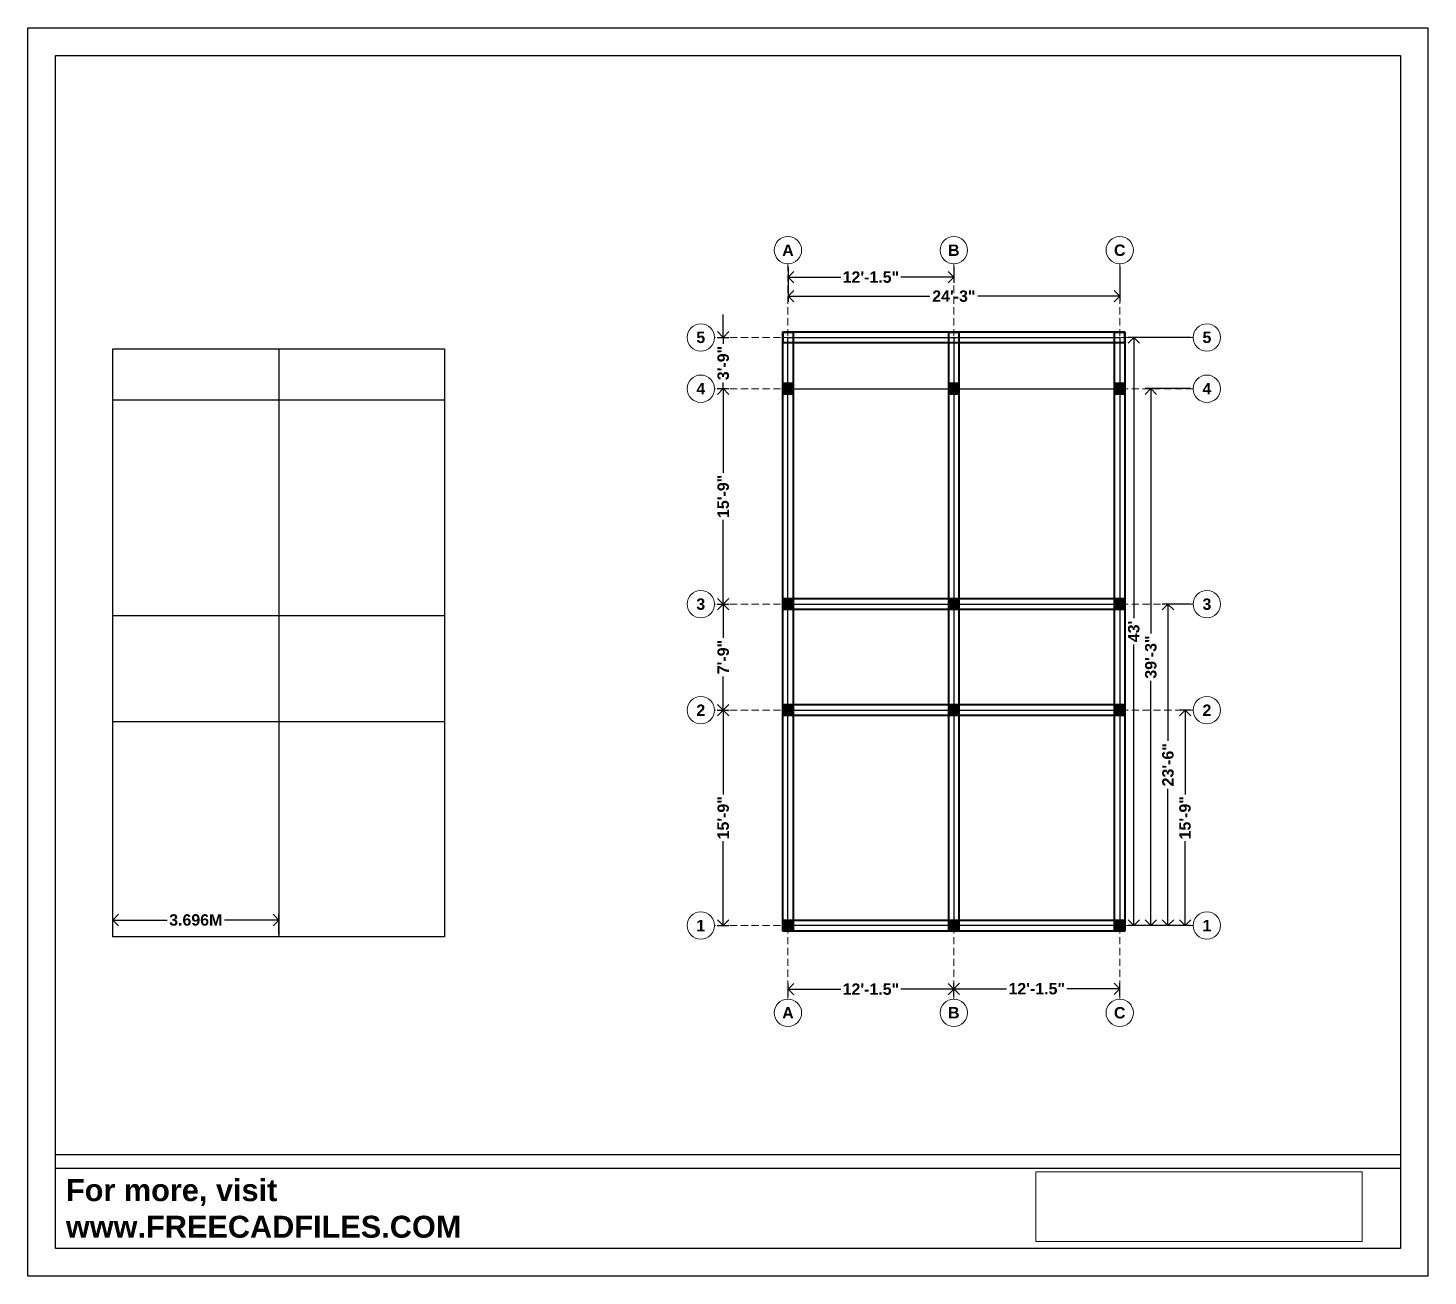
# Model space of a CAD drawing. Header units: inches. Extents: x 1457 to 6508, y 1058 to 4458.
# Drawn here: x 1457 to 2685, y 1059 to 2154 of the extents above; entities that cross this region are included whole.
import ezdxf
from ezdxf.enums import TextEntityAlignment as Align

# ---------------------------------------------------------------- set-up
doc = ezdxf.new("R2010")
doc.units = ezdxf.units.IN
doc.linetypes.add('HIDDEN', pattern=[9.525, 6.35, -3.175])
for name, color, linetype, lineweight in [('1.COLUMN', 1, 'Continuous', 40), ('1.DIMENSION(C)', 7, 'Continuous', 9), ('1.GRID', 7, 'HIDDEN', 13), ('2.BEAM', 6, 'Continuous', 40), ('DOOR', 3, 'Continuous', 18), ('frame', 10, 'Continuous', 30)]:
    doc.layers.add(name, color=color, linetype=linetype, lineweight=lineweight)
doc.layers.add('logo', color=7, linetype='Continuous')
doc.layers.add('STAAD PRO CENTER LINE', color=1, linetype='Continuous')
doc.styles.get("Standard").update_dxf_attribs({"font": 'arialbd.ttf'})
doc.dimstyles.new('IN METERS', dxfattribs={"dimscale": 4, "dimtxt": 2.5, "dimasz": 2.5, "dimexe": 1.25, "dimexo": 0.625, "dimtad": 0, "dimdec": 3, "dimlfac": 0.0254, "dimdsep": 46, "dimtxsty": 'Standard', "dimblk": 'OPEN90', "dimcen": 2.5, "dimclrd": 1, "dimadec": 0, "dimazin": 0, "dimtfac": 1, "dimtdec": 3, "dimtmove": 0, "dimatfit": 3, "dimfxl": 0, "dimarcsym": 0})
doc.dimstyles.new('ISO-25', dxfattribs={"dimscale": 4, "dimtxt": 2.5, "dimasz": 2.5, "dimexe": 1.25, "dimexo": 0.625, "dimtad": 0, "dimlunit": 3, "dimtxsty": 'Standard', "dimblk": 'OPEN90', "dimcen": 2.5, "dimclrd": 1, "dimadec": 0, "dimazin": 0, "dimtfac": 1, "dimtmove": 0, "dimatfit": 3, "dimfxl": 0, "dimarcsym": 0})
picture_1 = doc.add_image_def('image1.png', size_in_pixel=(1600, 341))

# ---------------------------------------------------------------- blocks, each defined once
blk = doc.blocks.new('_Open90')
at = {"color": 0, "linetype": 'ByBlock', "lineweight": -2}
for p, q in [((0, 0), (-1, 0)), ((-0.5, 0.5), (0, 0)), ((0, 0), (-0.5, -0.5))]:
    blk.add_line(p, q, dxfattribs=at)
blk = doc.blocks.new('*D240')
at = {"layer": 'Defpoints', "color": 0}
for p in [(1676.9, 1371.3), (1531.4, 1356.6), (1676.9, 1356.6)]:
    blk.add_point(p, dxfattribs=at)
at = {"layer": 'DOOR', "color": 0, "lineweight": -2}
for p, q in [((1531.4, 1359.1), (1531.4, 1376.3)), ((1676.9, 1359.1), (1676.9, 1376.3))]:
    blk.add_line(p, q, dxfattribs=at)
at = {"layer": 'DOOR', "color": 1, "lineweight": -2}
for p, q in [((1541.4, 1371.3), (1579.1, 1371.3)), ((1666.9, 1371.3), (1629.2, 1371.3))]:
    blk.add_line(p, q, dxfattribs=at)
at = {"layer": 'DOOR', "color": 1, "lineweight": -2, "xscale": 10, "yscale": 10, "zscale": 10, "rotation": 180}
blk.add_blockref('_Open90', (1531.4, 1371.3), dxfattribs=at)
at = {"layer": 'DOOR', "color": 1, "lineweight": -2, "xscale": 10, "yscale": 10, "zscale": 10}
blk.add_blockref('_Open90', (1676.9, 1371.3), dxfattribs=at)
at = {"layer": 'DOOR', "color": 0, "insert": (1604.1, 1371.3), "char_height": 10, "attachment_point": 5}
blk.add_mtext('3.696M', dxfattribs=at)
blk = doc.blocks.new('*D258')
at = {"layer": '1.DIMENSION(C)', "color": 0, "lineweight": -2}
for p, q in [((2123.6, 1304.5), (2123.6, 1315.6)), ((2269.1, 1304.5), (2269.1, 1315.6))]:
    blk.add_line(p, q, dxfattribs=at)
at = {"layer": '1.DIMENSION(C)', "color": 1, "lineweight": -2}
for p, q in [((2133.6, 1310.6), (2169.9, 1310.6)), ((2259.1, 1310.6), (2222.7, 1310.6))]:
    blk.add_line(p, q, dxfattribs=at)
at = {"layer": 'Defpoints', "color": 0}
for p in [(2123.6, 1302), (2269.1, 1310.6), (2269.1, 1302)]:
    blk.add_point(p, dxfattribs=at)
at = {"layer": '1.DIMENSION(C)', "color": 1, "lineweight": -2, "xscale": 10, "yscale": 10, "zscale": 10, "rotation": 180}
blk.add_blockref('_Open90', (2123.6, 1310.6), dxfattribs=at)
at = {"layer": '1.DIMENSION(C)', "color": 1, "lineweight": -2, "xscale": 10, "yscale": 10, "zscale": 10}
blk.add_blockref('_Open90', (2269.1, 1310.6), dxfattribs=at)
at = {"layer": '1.DIMENSION(C)', "color": 0, "insert": (2196.3, 1310.6), "char_height": 10, "attachment_point": 5}
blk.add_mtext('12\'-1.5"', dxfattribs=at)
blk = doc.blocks.new('*D259')
at = {"layer": '1.DIMENSION(C)', "color": 0, "lineweight": -2}
for p, q in [((2269.1, 1304.5), (2269.1, 1316)), ((2414.6, 1304.5), (2414.6, 1316))]:
    blk.add_line(p, q, dxfattribs=at)
at = {"layer": '1.DIMENSION(C)', "color": 1, "lineweight": -2}
for p, q in [((2279.1, 1311), (2315.4, 1311)), ((2404.6, 1311), (2368.2, 1311))]:
    blk.add_line(p, q, dxfattribs=at)
at = {"layer": 'Defpoints', "color": 0}
for p in [(2269.1, 1302), (2414.6, 1311), (2414.6, 1302)]:
    blk.add_point(p, dxfattribs=at)
at = {"layer": '1.DIMENSION(C)', "color": 1, "lineweight": -2, "xscale": 10, "yscale": 10, "zscale": 10, "rotation": 180}
blk.add_blockref('_Open90', (2269.1, 1311), dxfattribs=at)
at = {"layer": '1.DIMENSION(C)', "color": 1, "lineweight": -2, "xscale": 10, "yscale": 10, "zscale": 10}
blk.add_blockref('_Open90', (2414.6, 1311), dxfattribs=at)
at = {"layer": '1.DIMENSION(C)', "color": 0, "insert": (2341.8, 1311), "char_height": 10, "attachment_point": 5}
blk.add_mtext('12\'-1.5"', dxfattribs=at)
blk = doc.blocks.new('*D260')
at = {"layer": '1.DIMENSION(C)', "color": 0, "lineweight": -2}
for p, q in [((2061.6, 1555.5), (2071.8, 1555.5)), ((2061.6, 1366.5), (2071.8, 1366.5))]:
    blk.add_line(p, q, dxfattribs=at)
at = {"layer": '1.DIMENSION(C)', "color": 1, "lineweight": -2}
for p, q in [((2066.8, 1545.5), (2066.8, 1481.5)), ((2066.8, 1376.5), (2066.8, 1440.4))]:
    blk.add_line(p, q, dxfattribs=at)
at = {"layer": 'Defpoints', "color": 0}
for p in [(2059.1, 1555.5), (2066.8, 1555.5), (2059.1, 1366.5)]:
    blk.add_point(p, dxfattribs=at)
at = {"layer": '1.DIMENSION(C)', "color": 1, "lineweight": -2, "xscale": 10, "yscale": 10, "zscale": 10}
for p, rotation in [((2066.8, 1555.5), 90), ((2066.8, 1366.5), 270)]:
    blk.add_blockref('_Open90', p, dxfattribs=dict(at, rotation=rotation))
at = {"layer": '1.DIMENSION(C)', "color": 0, "insert": (2066.8, 1461), "char_height": 10, "attachment_point": 5, "rotation": 90}
blk.add_mtext('15\'-9"', dxfattribs=at)
blk = doc.blocks.new('*D261')
at = {"layer": '1.DIMENSION(C)', "color": 0, "lineweight": -2}
for p, q in [((2061.6, 1648.5), (2071.8, 1648.5)), ((2061.6, 1555.5), (2071.8, 1555.5))]:
    blk.add_line(p, q, dxfattribs=at)
at = {"layer": '1.DIMENSION(C)', "color": 1, "lineweight": -2}
for p, q in [((2066.8, 1638.5), (2066.8, 1618.9)), ((2066.8, 1565.5), (2066.8, 1585))]:
    blk.add_line(p, q, dxfattribs=at)
at = {"layer": 'Defpoints', "color": 0}
for p in [(2059.1, 1648.5), (2066.8, 1648.5), (2059.1, 1555.5)]:
    blk.add_point(p, dxfattribs=at)
at = {"layer": '1.DIMENSION(C)', "color": 1, "lineweight": -2, "xscale": 10, "yscale": 10, "zscale": 10}
for p, rotation in [((2066.8, 1648.5), 90), ((2066.8, 1555.5), 270)]:
    blk.add_blockref('_Open90', p, dxfattribs=dict(at, rotation=rotation))
at = {"layer": '1.DIMENSION(C)', "color": 0, "insert": (2066.8, 1602), "char_height": 10, "attachment_point": 5, "rotation": 90}
blk.add_mtext('7\'-9"', dxfattribs=at)
blk = doc.blocks.new('*D262')
at = {"layer": '1.DIMENSION(C)', "color": 0, "lineweight": -2}
for p, q in [((2061.6, 1837.5), (2071.8, 1837.5)), ((2061.6, 1648.5), (2071.8, 1648.5))]:
    blk.add_line(p, q, dxfattribs=at)
at = {"layer": '1.DIMENSION(C)', "color": 1, "lineweight": -2}
for p, q in [((2066.8, 1827.5), (2066.8, 1763.5)), ((2066.8, 1658.5), (2066.8, 1722.4))]:
    blk.add_line(p, q, dxfattribs=at)
at = {"layer": 'Defpoints', "color": 0}
for p in [(2059.1, 1837.5), (2066.8, 1837.5), (2059.1, 1648.5)]:
    blk.add_point(p, dxfattribs=at)
at = {"layer": '1.DIMENSION(C)', "color": 1, "lineweight": -2, "xscale": 10, "yscale": 10, "zscale": 10}
for p, rotation in [((2066.8, 1837.5), 90), ((2066.8, 1648.5), 270)]:
    blk.add_blockref('_Open90', p, dxfattribs=dict(at, rotation=rotation))
at = {"layer": '1.DIMENSION(C)', "color": 0, "insert": (2066.8, 1743), "char_height": 10, "attachment_point": 5, "rotation": 90}
blk.add_mtext('15\'-9"', dxfattribs=at)
blk = doc.blocks.new('*D263')
at = {"layer": '1.DIMENSION(C)', "color": 1, "lineweight": -2}
for p, q in [((2066.8, 1892.5), (2066.8, 1902.5)), ((2066.8, 1882.5), (2066.8, 1876.9)), ((2066.8, 1837.5), (2066.8, 1843)), ((2066.8, 1827.5), (2066.8, 1817.5))]:
    blk.add_line(p, q, dxfattribs=at)
at = {"layer": '1.DIMENSION(C)', "color": 0, "lineweight": -2}
for p, q in [((2061.6, 1882.5), (2071.8, 1882.5)), ((2061.6, 1837.5), (2071.8, 1837.5))]:
    blk.add_line(p, q, dxfattribs=at)
at = {"layer": 'Defpoints', "color": 0}
for p in [(2059.1, 1882.5), (2066.8, 1882.5), (2059.1, 1837.5)]:
    blk.add_point(p, dxfattribs=at)
at = {"layer": '1.DIMENSION(C)', "color": 1, "lineweight": -2, "xscale": 10, "yscale": 10, "zscale": 10}
for p, rotation in [((2066.8, 1882.5), 270), ((2066.8, 1837.5), 90)]:
    blk.add_blockref('_Open90', p, dxfattribs=dict(at, rotation=rotation))
at = {"layer": '1.DIMENSION(C)', "color": 0, "insert": (2066.8, 1860), "char_height": 10, "attachment_point": 5, "rotation": 90}
blk.add_mtext('3\'-9"', dxfattribs=at)
blk = doc.blocks.new('*D264')
at = {"layer": '1.DIMENSION(C)', "color": 0, "lineweight": -2}
for p, q in [((2476.6, 1555.5), (2466.9, 1555.5)), ((2476.6, 1366.5), (2466.9, 1366.5))]:
    blk.add_line(p, q, dxfattribs=at)
at = {"layer": '1.DIMENSION(C)', "color": 1, "lineweight": -2}
for p, q in [((2471.9, 1545.5), (2471.9, 1481.5)), ((2471.9, 1376.5), (2471.9, 1440.4))]:
    blk.add_line(p, q, dxfattribs=at)
at = {"layer": 'Defpoints', "color": 0}
for p in [(2471.9, 1555.5), (2479.1, 1555.5), (2479.1, 1366.5)]:
    blk.add_point(p, dxfattribs=at)
at = {"layer": '1.DIMENSION(C)', "color": 1, "lineweight": -2, "xscale": 10, "yscale": 10, "zscale": 10}
for p, rotation in [((2471.9, 1555.5), 90), ((2471.9, 1366.5), 270)]:
    blk.add_blockref('_Open90', p, dxfattribs=dict(at, rotation=rotation))
at = {"layer": '1.DIMENSION(C)', "color": 0, "insert": (2471.9, 1461), "char_height": 10, "attachment_point": 5, "rotation": 90}
blk.add_mtext('15\'-9"', dxfattribs=at)
blk = doc.blocks.new('*D265')
at = {"layer": '1.DIMENSION(C)', "color": 0, "lineweight": -2}
for p, q in [((2476.6, 1648.5), (2451.9, 1648.5)), ((2476.6, 1366.5), (2451.9, 1366.5))]:
    blk.add_line(p, q, dxfattribs=at)
at = {"layer": '1.DIMENSION(C)', "color": 1, "lineweight": -2}
for p, q in [((2456.9, 1638.5), (2456.9, 1528.4)), ((2456.9, 1376.5), (2456.9, 1486.5))]:
    blk.add_line(p, q, dxfattribs=at)
at = {"layer": 'Defpoints', "color": 0}
for p in [(2456.9, 1648.5), (2479.1, 1648.5), (2479.1, 1366.5)]:
    blk.add_point(p, dxfattribs=at)
at = {"layer": '1.DIMENSION(C)', "color": 1, "lineweight": -2, "xscale": 10, "yscale": 10, "zscale": 10}
for p, rotation in [((2456.9, 1648.5), 90), ((2456.9, 1366.5), 270)]:
    blk.add_blockref('_Open90', p, dxfattribs=dict(at, rotation=rotation))
at = {"layer": '1.DIMENSION(C)', "color": 0, "insert": (2456.9, 1507.5), "char_height": 10, "attachment_point": 5, "rotation": 90}
blk.add_mtext('23\'-6"', dxfattribs=at)
blk = doc.blocks.new('*D266')
at = {"layer": '1.DIMENSION(C)', "color": 0, "lineweight": -2}
for p, q in [((2476.6, 1837.5), (2436.9, 1837.5)), ((2476.6, 1366.5), (2436.9, 1366.5))]:
    blk.add_line(p, q, dxfattribs=at)
at = {"layer": '1.DIMENSION(C)', "color": 1, "lineweight": -2}
for p, q in [((2441.9, 1827.5), (2441.9, 1622.8)), ((2441.9, 1376.5), (2441.9, 1581.1))]:
    blk.add_line(p, q, dxfattribs=at)
at = {"layer": 'Defpoints', "color": 0}
for p in [(2441.9, 1837.5), (2479.1, 1837.5), (2479.1, 1366.5)]:
    blk.add_point(p, dxfattribs=at)
at = {"layer": '1.DIMENSION(C)', "color": 1, "lineweight": -2, "xscale": 10, "yscale": 10, "zscale": 10}
for p, rotation in [((2441.9, 1837.5), 90), ((2441.9, 1366.5), 270)]:
    blk.add_blockref('_Open90', p, dxfattribs=dict(at, rotation=rotation))
at = {"layer": '1.DIMENSION(C)', "color": 0, "insert": (2441.9, 1602), "char_height": 10, "attachment_point": 5, "rotation": 90}
blk.add_mtext('39\'-3"', dxfattribs=at)
blk = doc.blocks.new('*D267')
at = {"layer": '1.DIMENSION(C)', "color": 0, "lineweight": -2}
for p, q in [((2476.6, 1882.5), (2421.9, 1882.5)), ((2476.6, 1366.5), (2421.9, 1366.5))]:
    blk.add_line(p, q, dxfattribs=at)
at = {"layer": '1.DIMENSION(C)', "color": 1, "lineweight": -2}
for p, q in [((2426.9, 1872.5), (2426.9, 1636)), ((2426.9, 1376.5), (2426.9, 1613))]:
    blk.add_line(p, q, dxfattribs=at)
at = {"layer": 'Defpoints', "color": 0}
for p in [(2426.9, 1882.5), (2479.1, 1882.5), (2479.1, 1366.5)]:
    blk.add_point(p, dxfattribs=at)
at = {"layer": '1.DIMENSION(C)', "color": 1, "lineweight": -2, "xscale": 10, "yscale": 10, "zscale": 10}
for p, rotation in [((2426.9, 1882.5), 90), ((2426.9, 1366.5), 270)]:
    blk.add_blockref('_Open90', p, dxfattribs=dict(at, rotation=rotation))
at = {"layer": '1.DIMENSION(C)', "color": 0, "insert": (2426.9, 1624.5), "char_height": 10, "attachment_point": 5, "rotation": 90}
blk.add_mtext("43'", dxfattribs=at)
blk = doc.blocks.new('*D268')
at = {"layer": '1.DIMENSION(C)', "color": 0, "lineweight": -2}
for p, q in [((2123.6, 1944.5), (2123.6, 1930.3)), ((2269.1, 1944.5), (2269.1, 1930.3))]:
    blk.add_line(p, q, dxfattribs=at)
at = {"layer": '1.DIMENSION(C)', "color": 1, "lineweight": -2}
for p, q in [((2133.6, 1935.3), (2169.9, 1935.3)), ((2259.1, 1935.3), (2222.7, 1935.3))]:
    blk.add_line(p, q, dxfattribs=at)
at = {"layer": 'Defpoints', "color": 0}
for p in [(2123.6, 1947), (2269.1, 1947), (2269.1, 1935.3)]:
    blk.add_point(p, dxfattribs=at)
at = {"layer": '1.DIMENSION(C)', "color": 1, "lineweight": -2, "xscale": 10, "yscale": 10, "zscale": 10, "rotation": 180}
blk.add_blockref('_Open90', (2123.6, 1935.3), dxfattribs=at)
at = {"layer": '1.DIMENSION(C)', "color": 1, "lineweight": -2, "xscale": 10, "yscale": 10, "zscale": 10}
blk.add_blockref('_Open90', (2269.1, 1935.3), dxfattribs=at)
at = {"layer": '1.DIMENSION(C)', "color": 0, "insert": (2196.3, 1935.3), "char_height": 10, "attachment_point": 5}
blk.add_mtext('12\'-1.5"', dxfattribs=at)
blk = doc.blocks.new('*D269')
at = {"layer": '1.DIMENSION(C)', "color": 0, "lineweight": -2}
for p, q in [((2123.6, 1944.5), (2123.6, 1913.6)), ((2414.6, 1944.5), (2414.6, 1913.6))]:
    blk.add_line(p, q, dxfattribs=at)
at = {"layer": '1.DIMENSION(C)', "color": 1, "lineweight": -2}
for p, q in [((2133.6, 1918.6), (2248.1, 1918.6)), ((2404.6, 1918.6), (2290, 1918.6))]:
    blk.add_line(p, q, dxfattribs=at)
at = {"layer": 'Defpoints', "color": 0}
for p in [(2123.6, 1947), (2414.6, 1947), (2414.6, 1918.6)]:
    blk.add_point(p, dxfattribs=at)
at = {"layer": '1.DIMENSION(C)', "color": 1, "lineweight": -2, "xscale": 10, "yscale": 10, "zscale": 10, "rotation": 180}
blk.add_blockref('_Open90', (2123.6, 1918.6), dxfattribs=at)
at = {"layer": '1.DIMENSION(C)', "color": 1, "lineweight": -2, "xscale": 10, "yscale": 10, "zscale": 10}
blk.add_blockref('_Open90', (2414.6, 1918.6), dxfattribs=at)
at = {"layer": '1.DIMENSION(C)', "color": 0, "insert": (2269.1, 1918.6), "char_height": 10, "attachment_point": 5}
blk.add_mtext('24\'-3"', dxfattribs=at)

msp = doc.modelspace()

# ---------------------------------------------------------------- hatches: boundary and pattern name
at = {"layer": '1.COLUMN'}
h = msp.add_hatch(color=256, dxfattribs=at)
h.dxf.hatch_style = 1
h.paths.add_polyline_path([(2128.0652, 1841.9572), (2119.0652, 1841.9572), (2119.0652, 1832.9572), (2128.0652, 1832.9572)])
h = msp.add_hatch(color=256, dxfattribs=at)
h.dxf.hatch_style = 1
h.paths.add_polyline_path([(2273.5652, 1841.9572), (2264.5652, 1841.9572), (2264.5652, 1832.9572), (2273.5652, 1832.9572)])
h = msp.add_hatch(color=256, dxfattribs=at)
h.dxf.hatch_style = 1
h.paths.add_polyline_path([(2419.0652, 1841.9572), (2410.0652, 1841.9572), (2410.0652, 1832.9572), (2419.0652, 1832.9572)])
h = msp.add_hatch(color=256, dxfattribs=at)
h.dxf.hatch_style = 1
h.paths.add_polyline_path([(2128.0652, 1652.9572), (2119.0652, 1652.9572), (2119.0652, 1643.9572), (2128.0652, 1643.9572)])
h = msp.add_hatch(color=256, dxfattribs=at)
h.dxf.hatch_style = 1
h.paths.add_polyline_path([(2273.5652, 1652.9572), (2264.5652, 1652.9572), (2264.5652, 1643.9572), (2273.5652, 1643.9572)])
h = msp.add_hatch(color=256, dxfattribs=at)
h.dxf.hatch_style = 1
h.paths.add_polyline_path([(2419.0652, 1652.9572), (2410.0652, 1652.9572), (2410.0652, 1643.9572), (2419.0652, 1643.9572)])
h = msp.add_hatch(color=256, dxfattribs=at)
h.dxf.hatch_style = 1
h.paths.add_polyline_path([(2128.0652, 1559.9572), (2119.0652, 1559.9572), (2119.0652, 1550.9572), (2128.0652, 1550.9572)])
h = msp.add_hatch(color=256, dxfattribs=at)
h.dxf.hatch_style = 1
h.paths.add_polyline_path([(2273.5652, 1559.9572), (2264.5652, 1559.9572), (2264.5652, 1550.9572), (2273.5652, 1550.9572)])
h = msp.add_hatch(color=256, dxfattribs=at)
h.dxf.hatch_style = 1
h.paths.add_polyline_path([(2419.0652, 1559.9572), (2410.0652, 1559.9572), (2410.0652, 1550.9572), (2419.0652, 1550.9572)])
h = msp.add_hatch(color=256, dxfattribs=at)
h.dxf.hatch_style = 1
h.paths.add_polyline_path([(2128.0652, 1370.9572), (2119.0652, 1370.9572), (2119.0652, 1361.9572), (2128.0652, 1361.9572)])
h = msp.add_hatch(color=256, dxfattribs=at)
h.dxf.hatch_style = 1
h.paths.add_polyline_path([(2273.5652, 1370.9572), (2264.5652, 1370.9572), (2264.5652, 1361.9572), (2273.5652, 1361.9572)])
h = msp.add_hatch(color=256, dxfattribs=at)
h.dxf.hatch_style = 1
h.paths.add_polyline_path([(2419.0652, 1370.9572), (2410.0652, 1370.9572), (2410.0652, 1361.9572), (2419.0652, 1361.9572)])

# ---------------------------------------------------------------- linework, layer by layer
msp.add_lwpolyline([(1456.9306, 2153.9229), (2684.996, 2153.9229), (2684.996, 1058.9832), (1456.9306, 1058.9832)], close=True)
for points in [[(2119.0652, 1832.9572), (2128.0652, 1832.9572), (2128.0652, 1841.9572), (2119.0652, 1841.9572)], [(2264.5652, 1832.9572), (2273.5652, 1832.9572), (2273.5652, 1841.9572), (2264.5652, 1841.9572)], [(2410.0652, 1832.9572), (2419.0652, 1832.9572), (2419.0652, 1841.9572), (2410.0652, 1841.9572)], [(2119.0652, 1643.9572), (2128.0652, 1643.9572), (2128.0652, 1652.9572), (2119.0652, 1652.9572)], [(2264.5652, 1643.9572), (2273.5652, 1643.9572), (2273.5652, 1652.9572), (2264.5652, 1652.9572)], [(2410.0652, 1643.9572), (2419.0652, 1643.9572), (2419.0652, 1652.9572), (2410.0652, 1652.9572)], [(2119.0652, 1550.9572), (2128.0652, 1550.9572), (2128.0652, 1559.9572), (2119.0652, 1559.9572)], [(2264.5652, 1550.9572), (2273.5652, 1550.9572), (2273.5652, 1559.9572), (2264.5652, 1559.9572)], [(2410.0652, 1550.9572), (2419.0652, 1550.9572), (2419.0652, 1559.9572), (2410.0652, 1559.9572)], [(2119.0652, 1361.9572), (2128.0652, 1361.9572), (2128.0652, 1370.9572), (2119.0652, 1370.9572)], [(2264.5652, 1361.9572), (2273.5652, 1361.9572), (2273.5652, 1370.9572), (2264.5652, 1370.9572)], [(2410.0652, 1361.9572), (2419.0652, 1361.9572), (2419.0652, 1370.9572), (2410.0652, 1370.9572)]]:
    msp.add_lwpolyline(points, close=True, dxfattribs=at)
at = {"layer": '1.DIMENSION(C)'}
for centre in [(2123.5652, 1958.9572), (2269.0652, 1958.9572), (2414.5652, 1958.9572), (2047.0652, 1882.4572), (2491.0652, 1882.4572), (2047.0652, 1837.4572), (2491.0652, 1837.4572), (2047.0652, 1648.4572), (2491.0652, 1648.4572), (2047.0652, 1555.4572), (2491.0652, 1555.4572), (2047.0652, 1366.4572), (2491.0652, 1366.4572), (2123.5652, 1289.9572), (2269.0652, 1289.9572), (2414.5652, 1289.9572)]:
    msp.add_circle(centre, 12, dxfattribs=at)
at = {"layer": '1.GRID'}
for p, q in [((2123.5652, 1946.9572), (2123.5652, 1301.9572)), ((2269.0652, 1946.9572), (2269.0652, 1301.9572)), ((2414.5652, 1946.9572), (2414.5652, 1301.9572)), ((2479.0652, 1882.4572), (2059.0652, 1882.4572)), ((2479.0652, 1837.4572), (2059.0652, 1837.4572)), ((2479.0652, 1648.4572), (2059.0652, 1648.4572)), ((2479.0652, 1555.4572), (2059.0652, 1555.4572)), ((2479.0652, 1366.4572), (2059.0652, 1366.4572))]:
    msp.add_line(p, q, dxfattribs=at)
at = {"layer": '2.BEAM'}
for points in [[(2128.0652, 1361.9572), (2119.0652, 1361.9572), (2119.0652, 1886.9572), (2128.0652, 1886.9572)], [(2119.0652, 1877.9572), (2419.0652, 1877.9572), (2419.0652, 1886.9572), (2119.0652, 1886.9572)], [(2273.5652, 1361.9572), (2264.5652, 1361.9572), (2264.5652, 1886.9572), (2273.5652, 1886.9572)], [(2419.0652, 1361.9572), (2410.0652, 1361.9572), (2410.0652, 1886.9572), (2419.0652, 1886.9572)], [(2119.0652, 1643.9572), (2419.0652, 1643.9572), (2419.0652, 1652.9572), (2119.0652, 1652.9572)], [(2119.0652, 1550.9572), (2419.0652, 1550.9572), (2419.0652, 1559.9572), (2119.0652, 1559.9572)], [(2119.0652, 1361.9572), (2419.0652, 1361.9572), (2419.0652, 1370.9572), (2119.0652, 1370.9572)]]:
    msp.add_lwpolyline(points, close=True, dxfattribs=at)
at = {"layer": 'frame'}
for p, q in [((1481.0147, 1165.6477), (2660.9119, 1165.6477)), ((1481.0147, 1153.6057), (2660.9119, 1153.6057))]:
    msp.add_line(p, q, dxfattribs=at)
msp.add_lwpolyline([(1481.0147, 2129.8388), (2660.9119, 2129.8388), (2660.9119, 1083.0673), (1481.0147, 1083.0673)], close=True, dxfattribs=at)
at = {"layer": 'STAAD PRO CENTER LINE'}
for p, q in [((2123.5652, 1882.4572), (2414.5652, 1882.4572)), ((2123.5652, 1366.4572), (2123.5652, 1882.4572)), ((2269.0652, 1882.4572), (2269.0652, 1366.4572)), ((2414.5652, 1882.4572), (2414.5652, 1366.4572)), ((1531.3927, 1872.5609), (1822.3927, 1872.5609)), ((1531.3927, 1356.5609), (1531.3927, 1872.5609)), ((1676.8927, 1872.5609), (1676.8927, 1356.5609)), ((1822.3927, 1872.5609), (1822.3927, 1356.5609)), ((2123.5652, 1837.4572), (2414.5652, 1837.4572)), ((1531.3927, 1827.5609), (1822.3927, 1827.5609)), ((2123.5652, 1648.4572), (2414.5652, 1648.4572)), ((1531.3927, 1638.5609), (1822.3927, 1638.5609)), ((2123.5652, 1555.4572), (2414.5652, 1555.4572)), ((1531.3927, 1545.5609), (1822.3927, 1545.5609)), ((2414.5652, 1366.4572), (2123.5652, 1366.4572)), ((1822.3927, 1356.5609), (1531.3927, 1356.5609))]:
    msp.add_line(p, q, dxfattribs=at)

# ---------------------------------------------------------------- texts
at = {"layer": '1.DIMENSION(C)'}
for s, p in [('A', (2123.5652, 1958.9572)), ('B', (2269.0652, 1958.9572)), ('C', (2414.5652, 1958.9572)), ('5', (2047.0652, 1882.4572)), ('5', (2491.0652, 1882.4572)), ('4', (2047.0652, 1837.4572)), ('4', (2491.0652, 1837.4572)), ('3', (2047.0652, 1648.4572)), ('3', (2491.0652, 1648.4572)), ('2', (2047.0652, 1555.4572)), ('2', (2491.0652, 1555.4572)), ('1', (2047.0652, 1366.4572)), ('1', (2491.0652, 1366.4572)), ('A', (2123.5652, 1289.9572)), ('B', (2269.0652, 1289.9572)), ('C', (2414.5652, 1289.9572))]:
    msp.add_text(s, height=10, dxfattribs=at).set_placement(p, align=Align.MIDDLE)
at = {"layer": 'frame', "insert": (1490.1816, 1143.9666), "char_height": 19.26727, "attachment_point": 1}
msp.add_mtext_dynamic_manual_height_columns('{\\C7;For more, visit}\\P{\\C253;www.}FREECADFILES.{\\C0;COM}', width=355.088756, gutter_width=96.3364, heights=[0], dxfattribs=at)

# ---------------------------------------------------------------- dimensions: what is measured, and where the dimension line sits
at = {"layer": '1.DIMENSION(C)'}
for base, p1, p2, picture, middle in [((2269.0652, 1935.3247), (2123.5652, 1946.9572), (2269.0652, 1946.9572), '*D268', (2196.3152, 1935.3247)), ((2414.5652, 1918.6474), (2123.5652, 1946.9572), (2414.5652, 1946.9572), '*D269', (2269.0652, 1918.6474)), ((2269.0652, 1310.6417), (2123.5652, 1301.9572), (2269.0652, 1301.9572), '*D258', (2196.3152, 1310.6417)), ((2414.5652, 1310.9869), (2269.0652, 1301.9572), (2414.5652, 1301.9572), '*D259', (2341.8152, 1310.9869))]:
    dim = msp.add_linear_dim(base=base, p1=p1, p2=p2, dimstyle='ISO-25', dxfattribs=at)
    dim.commit()
    dim.dimension.update_dxf_attribs({"geometry": picture, "text_midpoint": middle})
for base, p1, p2, picture, middle in [((2066.8488, 1882.4572), (2059.0652, 1837.4572), (2059.0652, 1882.4572), '*D263', (2066.8488, 1859.9572)), ((2066.8488, 1837.4572), (2059.0652, 1648.4572), (2059.0652, 1837.4572), '*D262', (2066.8488, 1742.9572)), ((2066.8488, 1648.4572), (2059.0652, 1555.4572), (2059.0652, 1648.4572), '*D261', (2066.8488, 1601.9572))]:
    dim = msp.add_linear_dim(base=base, p1=p1, p2=p2, angle=90, dimstyle='ISO-25', override={"dimtmove": 1}, dxfattribs=at)
    dim.commit()
    dim.dimension.update_dxf_attribs({"geometry": picture, "text_midpoint": middle})
for base, p1, p2, picture, middle in [((2426.8694, 1882.4572), (2479.0652, 1366.4572), (2479.0652, 1882.4572), '*D267', (2426.8694, 1624.4572)), ((2441.8694, 1837.4572), (2479.0652, 1366.4572), (2479.0652, 1837.4572), '*D266', (2441.8694, 1601.9572)), ((2456.8694, 1648.4572), (2479.0652, 1366.4572), (2479.0652, 1648.4572), '*D265', (2456.8694, 1507.4572)), ((2066.8488, 1555.4572), (2059.0652, 1366.4572), (2059.0652, 1555.4572), '*D260', (2066.8488, 1460.9572)), ((2471.8694, 1555.4572), (2479.0652, 1366.4572), (2479.0652, 1555.4572), '*D264', (2471.8694, 1460.9572))]:
    dim = msp.add_linear_dim(base=base, p1=p1, p2=p2, angle=90, dimstyle='ISO-25', dxfattribs=at)
    dim.commit()
    dim.dimension.update_dxf_attribs({"geometry": picture, "text_midpoint": middle})
at = {"layer": 'DOOR'}
dim = msp.add_linear_dim(base=(1676.8927, 1371.3102), p1=(1531.3927, 1356.5609), p2=(1676.8927, 1356.5609), dimstyle='IN METERS', override={"dimpost": 'M'}, dxfattribs=at)
dim.commit()
dim.dimension.update_dxf_attribs({"geometry": '*D240', "text_midpoint": (1604.1427, 1371.3102)})

# ---------------------------------------------------------------- pictures from other files: only their frames are drawn
at = {"layer": 'logo', "color": 18, "lineweight": 0}
image = msp.add_image(picture_1, insert=(2340.917, 1089.1835), size_in_units=(286.4658, 61.053), dxfattribs=at)
image.dxf.flags = 7

doc.saveas('drawing.dxf')
